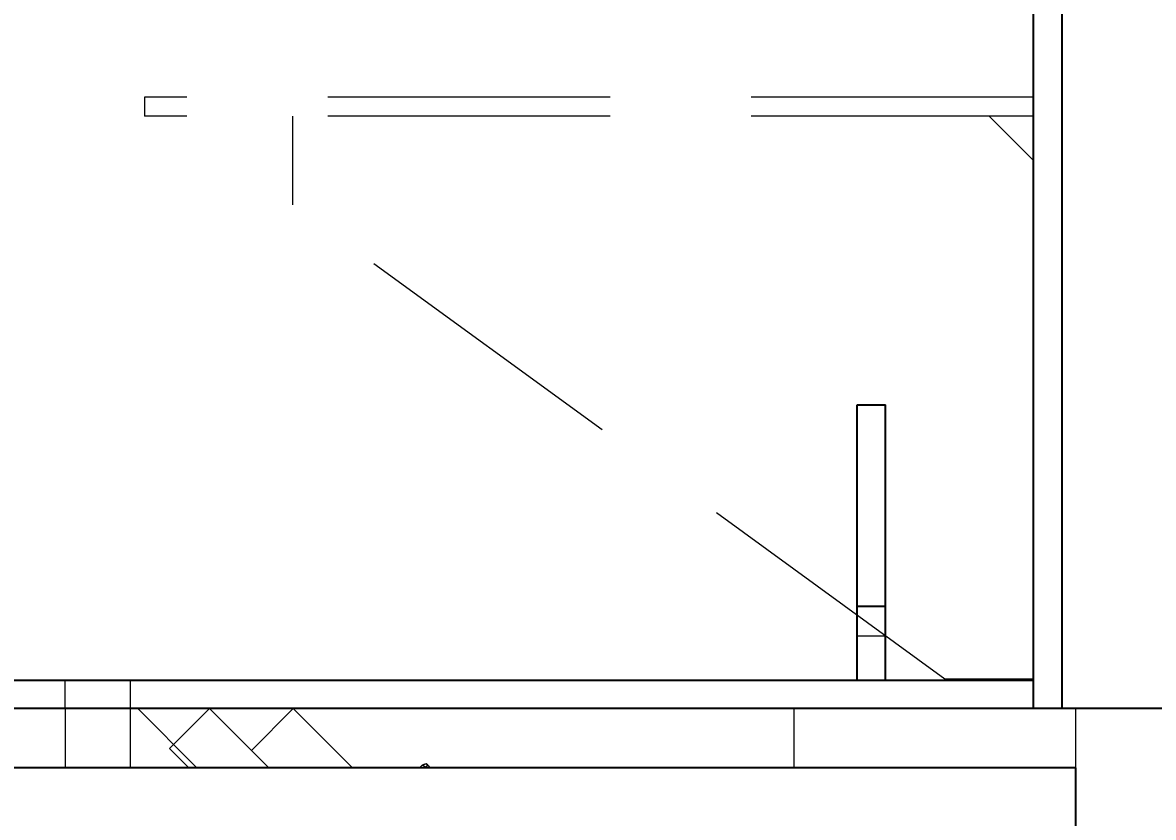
# Model space of a CAD drawing. Header units: millimetres. Extents: x 1293 to 41893, y 1011 to 26911.
# Drawn here: x 11046.8 to 11301.2, y 7806.7 to 7985.5 of the extents above; entities that cross this region are included whole.
import ezdxf

# ---------------------------------------------------------------- set-up
doc = ezdxf.new("R2010")
doc.units = ezdxf.units.MM
doc.header["$LTSCALE"] = 50
doc.linetypes.add('HIDDEN', pattern=[1.905, 1.27, -0.635])
doc.layers.add('CAPA_1', color=7, linetype='Continuous')
doc.layers.add('MAQUINAS', color=11, linetype='Continuous')
doc.styles.add('SLDTEXTSTYLE0', font='TXT', dxfattribs={"width": 0.75})
doc.dimstyles.new('SLDDIMSTYLE0', dxfattribs={"dimtxt": 100, "dimasz": 100, "dimexe": 0, "dimexo": 0.0625, "dimgap": 25, "dimtad": 2, "dimdec": 0, "dimlfac": 1.5, "dimrnd": 1e-09, "dimzin": 12, "dimdsep": 46, "dimtxsty": 'SLDTEXTSTYLE0', "dimsah": 1, "dimcen": 0.09, "dimadec": 0, "dimazin": 3, "dimtfac": 1, "dimtdec": 0, "dimtofl": 0, "dimtmove": 0, "dimatfit": 3, "dimfxl": 1, "dimfrac": 2, "dimtolj": 1, "dimtzin": 12, "dimarcsym": 0})

# ---------------------------------------------------------------- blocks, each defined once
blk = doc.blocks.new('_D_15')
at = {"layer": 'CAPA_1', "transparency": 16777216}
for p, q in [((6530.12, 8742.38), (6530.12, 9415.65)), ((16745.16, 6492), (16745.16, 9415.65)), ((6530.12, 9365.65), (16745.16, 9365.65))]:
    blk.add_line(p, q, dxfattribs=at)
for points in [[(6530.12, 9365.65), (6630.12, 9350.26), (6630.12, 9381.03)], [(16745.16, 9365.65), (16645.16, 9381.03), (16645.16, 9350.26)]]:
    blk.add_solid(points, dxfattribs=at)
at = {"layer": 'CAPA_1', "transparency": 16777216, "insert": (11452.92, 9494.55), "char_height": 100, "attachment_point": 1, "style": 'SLDTEXTSTYLE0'}
blk.add_mtext('15323', dxfattribs=at)

msp = doc.modelspace()

# ---------------------------------------------------------------- linework, layer by layer
at = {"color": 7, "linetype": 'Continuous', "lineweight": 25}
for p, q in [((11274.2568163, 7831.1769069), (11274.2568163, 8180.2935736)), ((11280.6068163, 8176.0602403), (11280.6068163, 7831.1769069)), ((11234.573483, 7837.5269069), (11234.573483, 7899.5269069)), ((11234.573483, 7899.5269069), (11240.923483, 7899.5269069)), ((11240.923483, 7837.5269069), (11240.923483, 7899.5269069)), ((11234.573483, 7854.1935736), (11240.923483, 7854.1935736)), ((11274.2568163, 7837.5269069), (10804.043483, 7837.5269069)), ((11274.2568163, 7831.1769069), (10804.043483, 7831.1769069))]:
    msp.add_line(p, q, dxfattribs=at)
at = {"color": 1, "linetype": 'HIDDEN', "lineweight": 18}
for p, q in [((11074.2568163, 7968.7435736), (11074.2568163, 7964.5102403)), ((11274.2568163, 7968.7435736), (11074.2568163, 7968.7435736)), ((11274.2568163, 7964.5102403), (11074.2568163, 7964.5102403)), ((11107.5901497, 7944.5102403), (11107.5901497, 7964.5102403)), ((11264.2568163, 7964.5102403), (11274.2568163, 7954.5102403)), ((11254.2568163, 7837.8435736), (11107.5901497, 7944.5102403)), ((11234.573483, 7847.5269069), (11240.923483, 7847.5269069)), ((11056.318483, 7837.5269069), (11056.318483, 7831.1769069)), ((11071.1351497, 7831.1769069), (11071.1351497, 7837.5269069)), ((11274.2568163, 7837.8435736), (11254.2568163, 7837.8435736))]:
    msp.add_line(p, q, dxfattribs=at)
at = {"layer": 'MAQUINAS', "linetype": 'Continuous', "lineweight": 25}
for p, q in [((11510.8968592, 7831.1769069), (10810.393483, 7831.1769069)), ((11283.7268163, 7817.8435736), (10823.7268163, 7817.8435736)), ((11283.7268163, 7793.8435736), (11283.7268163, 7817.8435736))]:
    msp.add_line(p, q, dxfattribs=at)
at = {"layer": 'MAQUINAS', "linetype": 'HIDDEN', "lineweight": 18}
for p, q in [((11056.393483, 7831.1769069), (11056.393483, 7817.8435736)), ((11071.0601497, 7831.1769069), (11071.0601497, 7817.8435736)), ((11072.7268267, 7831.1769069), (11086.0601601, 7817.8435736)), ((11088.8706355, 7831.1769069), (11079.8903794, 7822.1966508)), ((11098.2987259, 7821.7488165), (11088.8706355, 7831.1769069)), ((11098.2987259, 7821.7488165), (11107.7268163, 7831.1769069)), ((11121.0601497, 7817.8435736), (11107.7268163, 7831.1769069)), ((11220.393483, 7817.8435736), (11220.393483, 7831.1769069)), ((11283.7268163, 7817.8435736), (11283.7268163, 7831.1769069)), ((11079.8903794, 7822.1966508), (11084.2434566, 7817.8435736)), ((11102.2039688, 7817.8435736), (11098.2987259, 7821.7488165)), ((11136.1229648, 7817.8435736), (11136.7375943, 7818.458203)), ((11137.9191118, 7817.8435736), (11136.7375943, 7818.458203)), ((11137.7176191, 7818.7413028), (11137.6459639, 7818.7605028))]:
    msp.add_line(p, q, dxfattribs=at)
for points, knots in [([(11136.7375943, 7818.458203), (11136.9932982, 7818.5838473), (11137.4036828, 7818.7854964), (11137.5717633, 7818.7379409), (11137.6351157, 7818.7200165)], [0, 0, 0, 0, 0.6230836464, 1, 1, 1, 1]), ([(11137.7481557, 7818.7107662), (11137.7797229, 7818.6308037), (11137.8453776, 7818.4644939), (11137.662279, 7818.0557774), (11137.567215, 7817.8435736)], [0, 0, 0, 0, 0.4808045465, 1, 1, 1, 1]), ([(11138.6153483, 7817.8435736), (11138.3056586, 7818.1532634), (11137.7816836, 7818.6772383), (11137.7846021, 7818.6743198), (11137.7857956, 7818.6731263)], [0, 0, 0, 0, 0.591039239, 1, 1, 1, 1])]:
    msp.add_open_spline(points, degree=3, knots=knots, dxfattribs=at)

# ---------------------------------------------------------------- dimensions: what is measured, and where the dimension line sits
at = {"layer": 'CAPA_1'}
dim = msp.add_linear_dim(base=(16745.1618891, 9365.6463094), p1=(6530.1246702, 8678.8772747), p2=(16745.1618891, 6428.5014528), dimstyle='SLDDIMSTYLE0', dxfattribs=at)
dim.commit()
dim.dimension.update_dxf_attribs({"geometry": '_D_15', "text_midpoint": (11637.6432797, 9365.6463094), "dimtype": 160})

doc.saveas('drawing.dxf')
